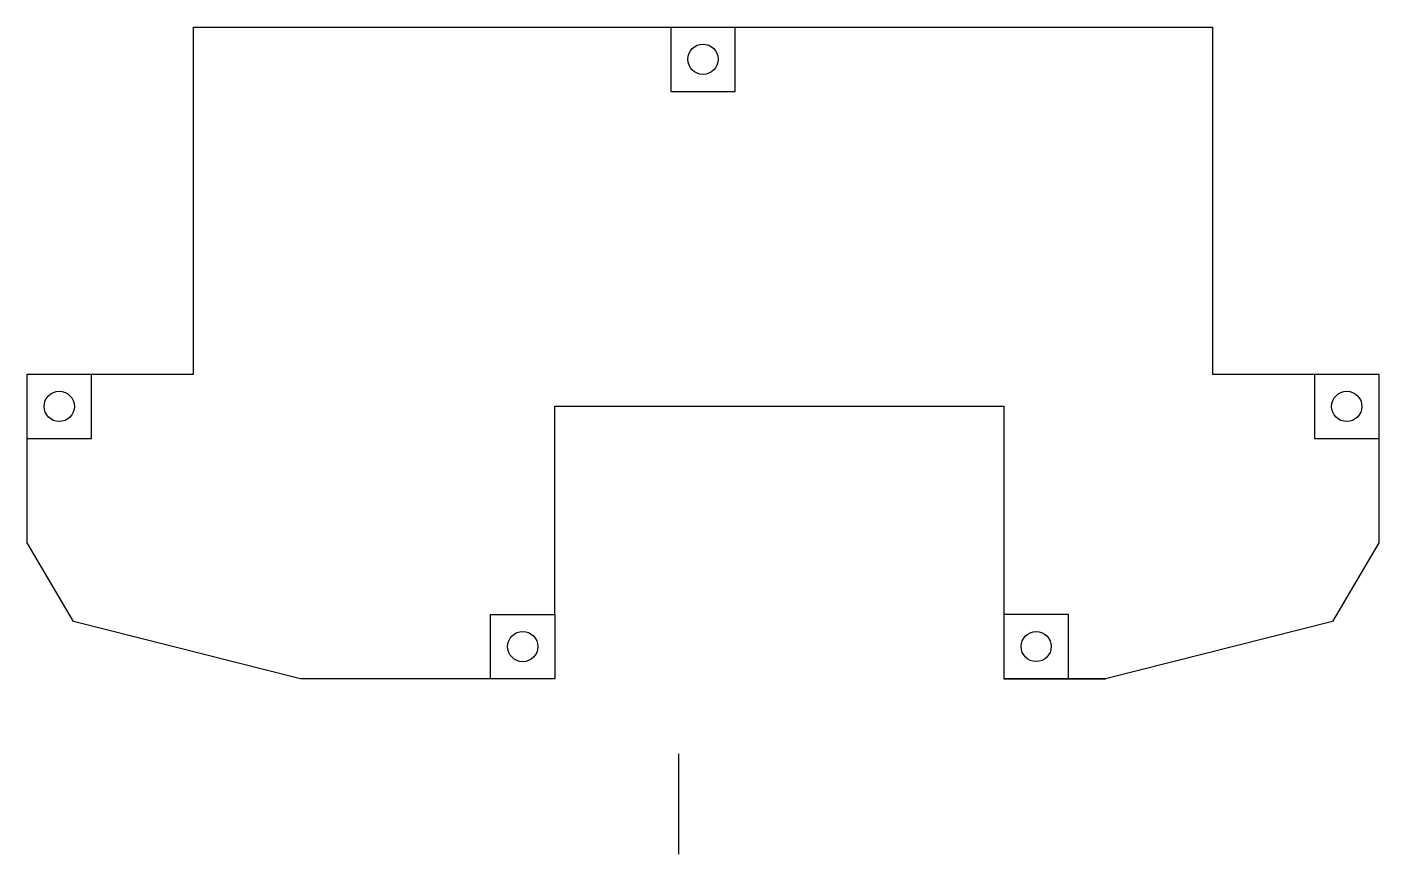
# Model space of a CAD drawing. Header units: millimetres. Extents: x -80 to 88, y -95 to 8.
import ezdxf

# ---------------------------------------------------------------- set-up
doc = ezdxf.new("R2010")
doc.units = ezdxf.units.MM

msp = doc.modelspace()

# ---------------------------------------------------------------- linework, layer by layer
for p, q in [((41.4, -65), (41.4, -73)), ((1, -94.78), (1, -82.33))]:
    msp.add_line(p, q)
for points in [[(-22.4, -73), (-22.4, -65), (-14.4, -65), (-14.4, -73), (-46.03, -73), (-74.21, -65.88), (-80, -56.1), (-80, -35.15), (-59.3, -35.15), (-59.3, 8), (67.3, 8), (67.3, -35.15), (88, -35.15), (88, -56.1), (82.21, -65.88), (54.03, -73), (41.4, -73)], [(0, 8), (0, 0), (8, 0), (8, 8)], [(-80, -43.15), (-72, -43.15), (-72, -35.15)], [(80, -35.15), (80, -43.15), (88, -43.15)], [(-14.4, -65), (-14.4, -39.1), (41.4, -39.1), (41.4, -65)], [(49.4, -73), (49.4, -65), (41.4, -65), (41.4, -73), (54.03, -73)], [(49.4, -73), (49.4, -65), (41.4, -65)]]:
    msp.add_lwpolyline(points)
for centre, radius in [((4, 4), 1.88), ((-76, -39.15), 1.88), ((84, -39.15), 1.88), ((-18.4, -69), 1.88), ((45.4, -69), 1.87)]:
    msp.add_circle(centre, radius)

doc.saveas('drawing.dxf')
